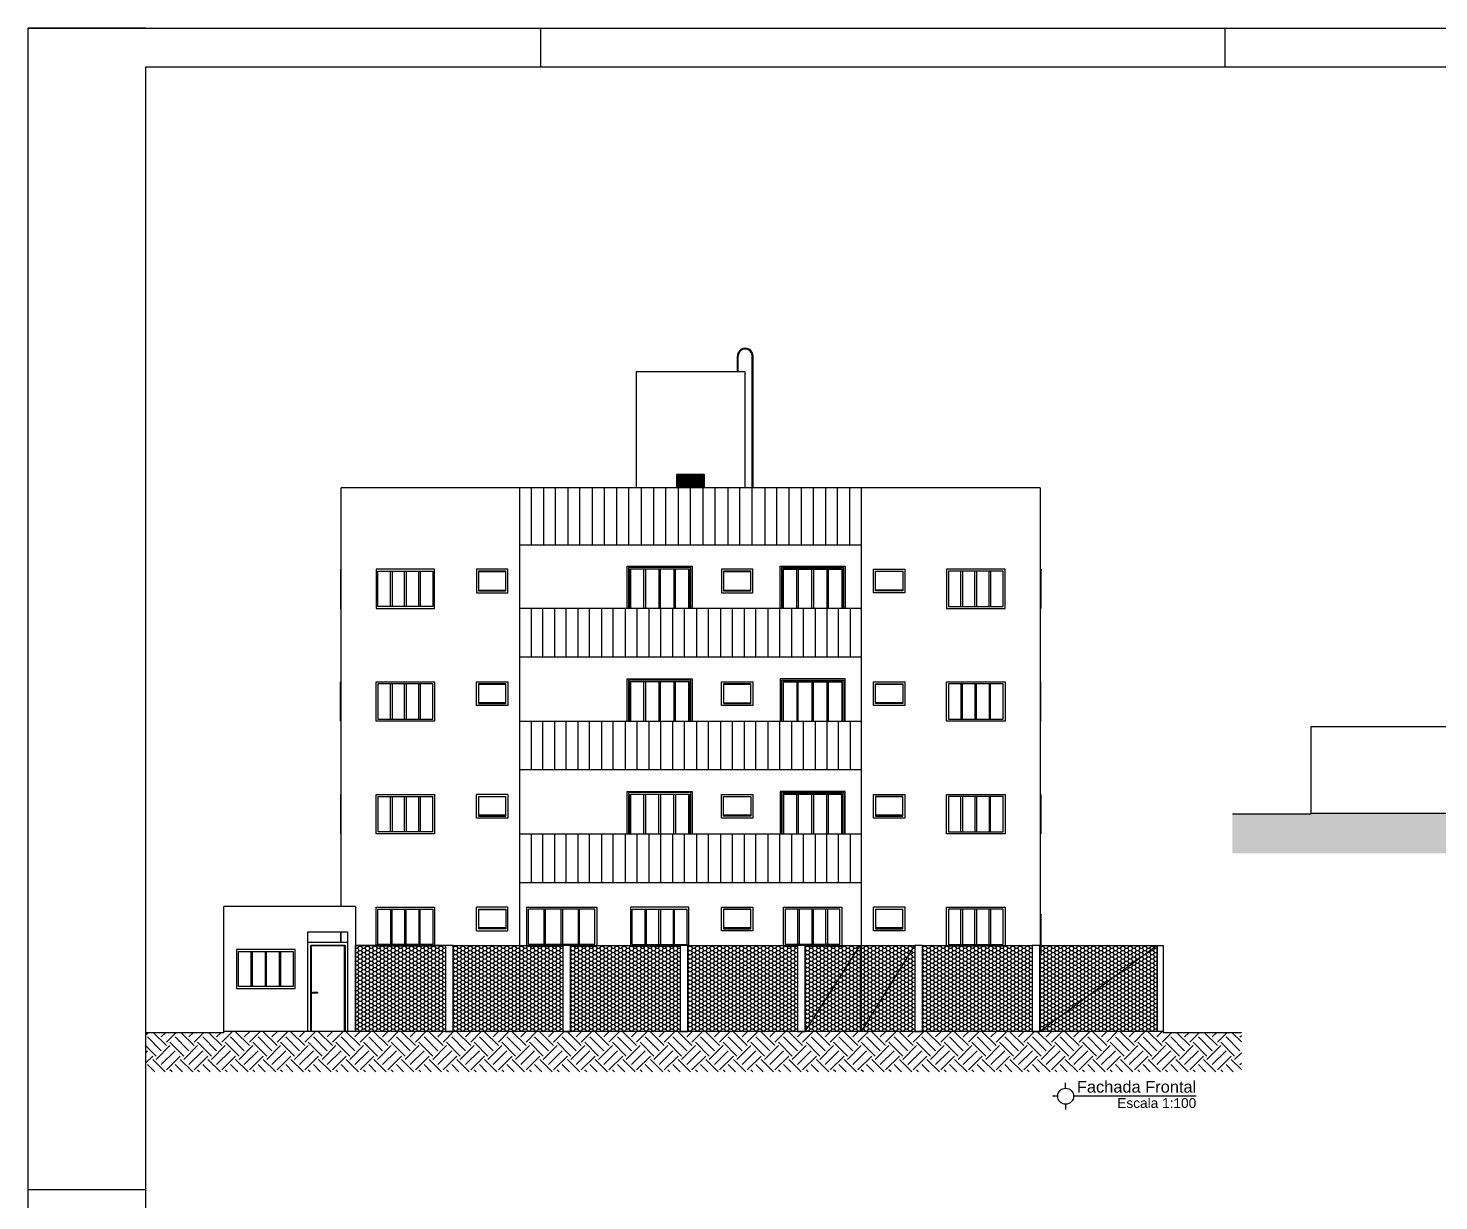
# Model space of a CAD drawing. Extents: x -120 to 1117, y 5 to 675.
# Drawn here: x 94.1 to 130.17, y 98.82 to 128.8 of the extents above; entities that cross this region are included whole.
import ezdxf
from ezdxf.enums import TextEntityAlignment as Align

# ---------------------------------------------------------------- set-up
doc = ezdxf.new("R2010")
doc.units = 0
doc.header["$MEASUREMENT"] = 0
doc.layers.get('0').update_dxf_attribs({"linetype": 'CONTINUOUS'})
for name, color, linetype in [('carimbo', 4, 'CONTINUOUS'), ('LINVISTA', 4, 'CONTINUOUS'), ('texto', 7, 'CONTINUOUS')]:
    doc.layers.add(name, color=color, linetype=linetype)
doc.styles.get("Standard").update_dxf_attribs({"font": 'arial.ttf'})

# ---------------------------------------------------------------- blocks, each defined once
blk = doc.blocks.new('A1')
for p, q in [((30, 594), (0, 594)), ((131, 594), (131, 584)), ((306, 594), (306, 584)), ((30, 297), (0, 297))]:
    blk.add_line(p, q)
blk.add_lwpolyline([(841, 0), (0, 0), (0, 594), (841, 594)], close=True)
at = {"color": 2}
blk.add_lwpolyline([(831, 10), (831, 584), (30, 584), (30, 10), (831, 10)], dxfattribs=at)

msp = doc.modelspace()

# ---------------------------------------------------------------- hatches: boundary and pattern name
at = {"layer": 'LINVISTA'}
h = msp.add_hatch(dxfattribs=at)
h.set_pattern_fill('ANSI31', color=256, scale=0.2, angle=135, style=0)
h.set_pattern_definition([(180, (94.1, 141.059629), (-3e-18, -0.025), [])])
h.paths.add_polyline_path([(111.357, 117.366), (110.717, 117.366), (110.717, 117.048), (111.357, 117.048)])
h = msp.add_hatch(dxfattribs=at)
h.set_pattern_fill('EARTH', color=13, scale=2, angle=45, style=0)
h.set_pattern_definition([(45, (94.1, 140.71705), (6e-17, 0.7071068), [0.5, -0.5]), (45, (93.9674, 140.84963), (6e-17, 0.7071068), [0.5, -0.5]), (45, (93.83483, 140.9822), (6e-17, 0.7071068), [0.5, -0.5]), (135, (93.83483, 141.0706), (-0.7071068, 1e-16), [0.5, -0.5]), (135, (93.9674, 141.2032), (-0.7071068, 1e-16), [0.5, -0.5]), (135, (94.1, 141.33577), (-0.7071068, 1e-16), [0.5, -0.5])])
h.paths.add_polyline_path([(177.2, 108.605), (175.2, 108.555), (175.2, 108.675), (172.2, 108.705), (172.2, 108.735), (126.892, 108.735), (126.892, 108.705), (124.892, 108.705), (124.892, 107.705), (177.2, 107.705)])
h = msp.add_hatch(dxfattribs=at)
h.set_pattern_fill('HONEY', color=256, scale=0.5, style=0)
h.paths.add_polyline_path([(102.47, 105.346), (104.77, 105.346), (104.77, 103.147), (102.47, 103.147)])
h = msp.add_hatch(dxfattribs=at)
h.set_pattern_fill('HONEY', color=256, scale=0.5, style=0)
h.paths.add_polyline_path([(104.97, 105.346), (107.77, 105.346), (107.77, 103.147), (104.97, 103.147)])
h = msp.add_hatch(dxfattribs=at)
h.set_pattern_fill('HONEY', color=256, scale=0.5, style=0)
h.paths.add_polyline_path([(107.97, 105.346), (110.77, 105.346), (110.77, 103.147), (107.97, 103.147)])
h = msp.add_hatch(dxfattribs=at)
h.set_pattern_fill('HONEY', color=256, scale=0.5, style=0)
h.paths.add_polyline_path([(110.97, 105.346), (113.77, 105.346), (113.77, 103.147), (110.97, 103.147)])
h = msp.add_hatch(dxfattribs=at)
h.set_pattern_fill('HONEY', color=256, scale=0.5, style=0)
h.paths.add_polyline_path([(113.97, 105.346), (116.77, 105.346), (116.77, 103.147), (113.97, 103.147)])
h = msp.add_hatch(dxfattribs=at)
h.set_pattern_fill('HONEY', color=256, scale=0.5, style=0)
h.paths.add_polyline_path([(116.97, 105.346), (119.77, 105.346), (119.77, 103.147), (116.97, 103.147)])
h = msp.add_hatch(dxfattribs=at)
h.set_pattern_fill('HONEY', color=256, scale=0.5, style=0)
h.paths.add_polyline_path([(119.97, 105.346), (122.969, 105.346), (122.969, 103.147), (119.97, 103.147)])
h = msp.add_hatch(dxfattribs=at)
h.set_pattern_fill('EARTH', color=13, scale=2, angle=45, style=0)
h.set_pattern_definition([(45, (94.1, 141.05963), (6e-17, 0.707107), [0.5, -0.5]), (45, (93.9674, 141.1922), (6e-17, 0.707107), [0.5, -0.5]), (45, (93.83483, 141.3248), (6e-17, 0.707107), [0.5, -0.5]), (135, (93.83483, 141.4132), (-0.707107, 1e-16), [0.5, -0.5]), (135, (93.9674, 141.54576), (-0.707107, 1e-16), [0.5, -0.5]), (135, (94.1, 141.67835), (-0.707107, 1e-16), [0.5, -0.5])])
h.paths.add_polyline_path([(125.12, 103.117), (123.12, 103.117), (123.12, 103.147), (99.1, 103.147), (99.1, 103.117), (97.1, 103.117), (97.1, 102.117), (125.12, 102.117)])

# ---------------------------------------------------------------- linework, layer by layer
at = {"layer": 'carimbo'}
for p, q in [((120.627, 101.698), (120.627, 101.835)), ((120.423, 101.495), (120.287, 101.495)), ((123.966, 101.495), (120.831, 101.495)), ((120.627, 101.291), (120.627, 101.154))]:
    msp.add_line(p, q, dxfattribs=at)
msp.add_circle((120.627, 101.495), 0.204, dxfattribs=at)
at = {"layer": 'LINVISTA'}
for p, q in [((112.233, 120.017), (112.233, 120.417)), ((112.253, 120.017), (112.253, 120.417)), ((112.613, 117.048), (112.613, 120.417)), ((112.633, 117.048), (112.633, 120.417)), ((109.642, 120.017), (109.642, 117.048)), ((112.433, 120.017), (109.642, 120.017)), ((112.433, 117.048), (112.433, 120.017)), ((102.103, 106.346), (102.103, 117.048)), ((119.972, 117.048), (102.103, 117.048)), ((106.664, 117.048), (106.664, 103.147)), ((106.971, 115.596), (106.971, 117.048)), ((107.278, 117.048), (107.278, 115.596)), ((107.585, 115.596), (107.585, 117.048)), ((107.896, 117.048), (107.896, 115.596)), ((108.208, 115.596), (108.208, 117.048)), ((108.52, 117.048), (108.52, 115.596)), ((108.832, 115.596), (108.832, 117.048)), ((109.144, 117.048), (109.144, 115.596)), ((109.46, 115.596), (109.46, 117.048)), ((109.772, 117.048), (109.772, 115.596)), ((110.089, 117.048), (110.089, 115.596)), ((110.406, 115.596), (110.406, 117.048)), ((110.718, 117.048), (110.718, 115.596)), ((111.035, 115.596), (111.035, 117.048)), ((111.351, 117.048), (111.351, 115.596)), ((111.668, 115.596), (111.668, 117.048)), ((111.985, 117.048), (111.985, 115.596)), ((112.297, 115.596), (112.297, 117.048)), ((112.614, 115.596), (112.614, 117.048)), ((112.931, 117.048), (112.931, 115.596)), ((113.243, 115.596), (113.243, 117.048)), ((113.554, 115.596), (113.554, 117.048)), ((113.866, 117.048), (113.866, 115.596)), ((114.178, 115.596), (114.178, 117.048)), ((114.485, 117.048), (114.485, 115.596)), ((114.797, 115.596), (114.797, 117.048)), ((115.103, 117.048), (115.103, 115.596)), ((115.405, 103.147), (115.405, 117.048)), ((119.972, 117.048), (119.972, 103.147)), ((106.664, 115.596), (115.405, 115.596)), ((102.082, 114.966), (102.082, 113.967)), ((102.103, 114.916), (102.082, 114.916)), ((104.491, 114.966), (102.993, 114.966)), ((102.993, 114.966), (102.993, 113.967)), ((103.043, 114.017), (103.043, 114.916)), ((103.043, 114.916), (104.446, 114.916)), ((103.365, 114.017), (103.365, 114.916)), ((103.405, 114.916), (103.405, 114.017)), ((103.722, 114.017), (103.722, 114.916)), ((103.762, 114.916), (103.762, 114.017)), ((104.084, 114.017), (104.084, 114.916)), ((104.124, 114.916), (104.124, 114.017)), ((104.446, 114.916), (104.446, 114.017)), ((104.491, 113.967), (104.491, 114.966)), ((106.362, 114.966), (105.563, 114.966)), ((105.563, 114.966), (105.563, 114.366)), ((106.312, 114.916), (105.613, 114.916)), ((105.613, 114.916), (105.613, 114.416)), ((105.613, 114.906), (106.312, 114.906)), ((106.086, 114.906), (106.086, 114.916)), ((106.096, 114.916), (106.096, 114.906)), ((106.136, 114.906), (106.136, 114.916)), ((106.166, 114.916), (106.166, 114.906)), ((106.312, 114.416), (106.312, 114.916)), ((106.362, 114.366), (106.362, 114.966)), ((109.415, 113.967), (109.415, 115.046)), ((109.415, 115.046), (111.075, 115.046)), ((111.045, 115.016), (109.445, 115.016)), ((109.445, 115.016), (109.445, 113.967)), ((109.486, 113.967), (109.486, 114.976)), ((109.486, 114.976), (111.004, 114.976)), ((110.994, 114.966), (109.496, 114.966)), ((109.496, 114.966), (109.496, 113.967)), ((109.843, 113.967), (109.843, 114.966)), ((109.883, 114.966), (109.883, 113.967)), ((110.225, 114.966), (110.225, 113.967)), ((110.265, 113.967), (110.265, 114.966)), ((110.612, 114.966), (110.612, 113.967)), ((110.652, 113.967), (110.652, 114.966)), ((110.994, 113.967), (110.994, 114.966)), ((111.004, 114.976), (111.004, 113.967)), ((111.045, 113.967), (111.045, 115.016)), ((111.075, 115.046), (111.075, 113.967)), ((112.624, 114.966), (111.824, 114.966)), ((111.824, 114.966), (111.824, 114.366)), ((112.579, 114.916), (111.875, 114.916)), ((111.875, 114.916), (111.875, 114.416)), ((111.875, 114.906), (112.579, 114.906)), ((112.579, 114.416), (112.579, 114.916)), ((112.624, 114.366), (112.624, 114.966)), ((113.328, 113.967), (113.328, 115.046)), ((113.328, 115.046), (114.988, 115.046)), ((114.958, 115.016), (113.358, 115.016)), ((113.358, 115.016), (113.358, 113.967)), ((114.917, 114.976), (113.398, 114.976)), ((113.398, 114.976), (113.398, 113.967)), ((113.409, 114.966), (114.907, 114.966)), ((113.409, 113.967), (113.409, 114.966)), ((113.75, 113.967), (113.75, 114.966)), ((113.791, 114.966), (113.791, 113.967)), ((114.138, 113.967), (114.138, 114.966)), ((114.178, 114.966), (114.178, 113.967)), ((114.52, 114.966), (114.52, 112.716)), ((114.56, 113.967), (114.56, 114.966)), ((114.907, 114.966), (114.907, 113.967)), ((114.917, 113.967), (114.917, 114.976)), ((114.958, 113.967), (114.958, 115.016)), ((114.988, 115.046), (114.988, 113.967)), ((115.712, 114.366), (115.712, 114.966)), ((115.712, 114.966), (116.512, 114.966)), ((115.762, 114.416), (115.762, 114.916)), ((115.762, 114.916), (116.461, 114.916)), ((116.461, 114.906), (115.762, 114.906)), ((116.461, 114.916), (116.461, 114.416)), ((116.512, 114.966), (116.512, 114.366)), ((119.077, 114.966), (117.578, 114.966)), ((117.578, 114.966), (117.578, 113.967)), ((119.026, 114.916), (117.628, 114.916)), ((117.628, 114.916), (117.628, 114.017)), ((117.95, 114.017), (117.95, 114.916)), ((117.99, 114.916), (117.99, 114.017)), ((118.307, 114.017), (118.307, 114.916)), ((118.347, 114.916), (118.347, 114.017)), ((118.669, 114.017), (118.669, 114.916)), ((118.709, 114.916), (118.709, 114.017)), ((119.026, 114.017), (119.026, 114.916)), ((119.077, 113.967), (119.077, 114.966)), ((119.972, 114.916), (119.992, 114.916)), ((119.992, 114.966), (119.992, 113.967)), ((105.563, 114.366), (106.362, 114.366)), ((105.613, 114.436), (106.312, 114.436)), ((106.312, 114.423), (105.613, 114.423)), ((105.613, 114.416), (106.312, 114.416)), ((106.086, 114.423), (106.086, 114.416)), ((106.096, 114.416), (106.096, 114.423)), ((106.136, 114.423), (106.136, 114.416)), ((106.166, 114.416), (106.166, 114.423)), ((111.824, 114.366), (112.624, 114.366)), ((111.875, 114.436), (112.579, 114.436)), ((112.579, 114.423), (111.875, 114.423)), ((111.875, 114.416), (112.579, 114.416)), ((112.377, 114.423), (112.377, 114.416)), ((112.388, 114.416), (112.388, 114.423)), ((112.428, 114.423), (112.428, 114.416)), ((112.458, 114.416), (112.458, 114.423)), ((116.512, 114.366), (115.712, 114.366)), ((116.461, 114.436), (115.762, 114.436)), ((115.762, 114.423), (116.461, 114.423)), ((116.461, 114.416), (115.762, 114.416)), ((115.908, 114.423), (115.908, 114.416)), ((115.938, 114.416), (115.938, 114.423)), ((115.979, 114.423), (115.979, 114.416)), ((115.989, 114.416), (115.989, 114.423)), ((102.082, 114.017), (102.103, 114.017)), ((104.446, 114.017), (103.043, 114.017)), ((117.628, 114.017), (119.026, 114.017)), ((119.992, 114.017), (119.972, 114.017)), ((102.993, 113.967), (104.491, 113.967)), ((115.405, 113.967), (106.664, 113.967)), ((106.961, 113.967), (106.961, 112.716)), ((107.258, 112.716), (107.258, 113.967)), ((107.554, 113.967), (107.554, 112.716)), ((107.851, 112.716), (107.851, 113.967)), ((108.153, 113.967), (108.153, 112.716)), ((108.455, 112.716), (108.455, 113.967)), ((108.756, 113.967), (108.756, 112.716)), ((109.058, 112.716), (109.058, 113.967)), ((109.36, 113.967), (109.36, 112.716)), ((109.667, 112.716), (109.667, 113.967)), ((109.968, 113.967), (109.968, 112.716)), ((110.275, 112.716), (110.275, 113.967)), ((110.577, 113.967), (110.577, 112.716)), ((110.884, 112.716), (110.884, 113.967)), ((111.191, 113.967), (111.191, 112.716)), ((111.492, 112.716), (111.492, 113.967)), ((111.799, 113.967), (111.799, 112.716)), ((112.106, 112.716), (112.106, 113.967)), ((112.408, 113.967), (112.408, 112.716)), ((112.709, 112.716), (112.709, 113.967)), ((113.016, 113.967), (113.016, 112.716)), ((113.318, 112.716), (113.318, 113.967)), ((113.62, 113.967), (113.62, 112.716)), ((113.921, 112.716), (113.921, 113.967)), ((114.218, 113.967), (114.218, 112.716)), ((114.817, 112.716), (114.817, 113.967)), ((115.113, 113.967), (115.113, 112.716)), ((117.578, 113.967), (119.077, 113.967)), ((115.405, 112.716), (106.664, 112.716)), ((102.082, 111.087), (102.082, 112.086)), ((102.082, 112.035), (102.103, 112.035)), ((102.993, 111.087), (102.993, 112.086)), ((102.993, 112.086), (104.491, 112.086)), ((104.446, 112.035), (103.043, 112.035)), ((103.043, 112.035), (103.043, 111.137)), ((103.365, 111.137), (103.365, 112.035)), ((103.405, 112.035), (103.405, 111.137)), ((103.722, 111.137), (103.722, 112.035)), ((103.762, 112.035), (103.762, 111.137)), ((104.084, 111.137), (104.084, 112.035)), ((104.124, 112.035), (104.124, 111.137)), ((104.446, 111.137), (104.446, 112.035)), ((104.491, 112.086), (104.491, 111.087)), ((105.563, 111.486), (105.563, 112.086)), ((105.563, 112.086), (106.362, 112.086)), ((105.613, 112.035), (105.613, 111.536)), ((106.312, 112.035), (105.613, 112.035)), ((106.312, 112.025), (105.613, 112.025)), ((106.086, 112.035), (106.086, 112.025)), ((106.096, 112.025), (106.096, 112.035)), ((106.136, 112.035), (106.136, 112.025)), ((106.166, 112.025), (106.166, 112.035)), ((106.312, 111.536), (106.312, 112.035)), ((106.362, 112.086), (106.362, 111.486)), ((109.415, 111.087), (109.415, 112.166)), ((109.415, 112.166), (111.075, 112.166)), ((111.045, 112.136), (109.445, 112.136)), ((109.445, 112.136), (109.445, 111.087)), ((109.486, 111.087), (109.486, 112.096)), ((109.486, 112.096), (111.004, 112.096)), ((110.994, 112.086), (109.496, 112.086)), ((109.496, 112.086), (109.496, 111.087)), ((109.843, 111.087), (109.843, 112.086)), ((109.883, 112.086), (109.883, 111.087)), ((110.225, 112.086), (110.225, 111.087)), ((110.265, 111.087), (110.265, 112.086)), ((110.612, 112.086), (110.612, 111.087)), ((110.652, 111.087), (110.652, 112.086)), ((110.994, 111.087), (110.994, 112.086)), ((111.004, 112.096), (111.004, 111.087)), ((111.045, 111.087), (111.045, 112.136)), ((111.075, 112.166), (111.075, 111.087)), ((111.824, 111.486), (111.824, 112.086)), ((111.824, 112.086), (112.624, 112.086)), ((112.579, 112.035), (111.875, 112.035)), ((111.875, 112.035), (111.875, 111.536)), ((112.579, 112.025), (111.875, 112.025)), ((112.579, 111.536), (112.579, 112.035)), ((112.624, 112.086), (112.624, 111.486)), ((114.988, 112.166), (113.328, 112.166)), ((113.328, 112.166), (113.328, 111.087)), ((113.358, 112.136), (114.958, 112.136)), ((113.358, 111.087), (113.358, 112.136)), ((114.917, 112.096), (113.398, 112.096)), ((113.398, 112.096), (113.398, 111.087)), ((113.409, 112.086), (114.907, 112.086)), ((113.409, 111.087), (113.409, 112.086)), ((113.75, 112.086), (113.75, 111.087)), ((113.791, 111.087), (113.791, 112.086)), ((114.138, 112.086), (114.138, 111.087)), ((114.178, 111.087), (114.178, 112.086)), ((114.52, 112.086), (114.52, 109.836)), ((114.56, 111.087), (114.56, 112.086)), ((114.907, 112.086), (114.907, 111.087)), ((114.917, 111.087), (114.917, 112.096)), ((114.958, 112.136), (114.958, 111.087)), ((114.988, 111.087), (114.988, 112.166)), ((115.712, 111.486), (115.712, 112.086)), ((115.712, 112.086), (116.512, 112.086)), ((115.762, 111.536), (115.762, 112.035)), ((115.762, 112.035), (116.461, 112.035)), ((116.461, 112.025), (115.762, 112.025)), ((116.461, 112.035), (116.461, 111.536)), ((116.512, 112.086), (116.512, 111.486)), ((117.578, 111.087), (117.578, 112.086)), ((117.578, 112.086), (119.077, 112.086)), ((119.026, 112.035), (117.628, 112.035)), ((117.628, 112.035), (117.628, 111.137)), ((117.95, 112.035), (117.95, 111.137)), ((117.99, 111.137), (117.99, 112.035)), ((118.307, 112.035), (118.307, 111.137)), ((118.347, 111.137), (118.347, 112.035)), ((118.669, 112.035), (118.669, 111.137)), ((118.709, 111.137), (118.709, 112.035)), ((119.026, 111.137), (119.026, 112.035)), ((119.077, 112.086), (119.077, 111.087)), ((119.992, 112.035), (119.972, 112.035)), ((119.992, 111.087), (119.992, 112.086)), ((106.362, 111.486), (105.563, 111.486)), ((106.312, 111.556), (105.613, 111.556)), ((105.613, 111.543), (106.312, 111.543)), ((105.613, 111.536), (106.312, 111.536)), ((106.086, 111.536), (106.086, 111.543)), ((106.096, 111.543), (106.096, 111.536)), ((106.136, 111.536), (106.136, 111.543)), ((106.166, 111.543), (106.166, 111.536)), ((112.624, 111.486), (111.824, 111.486)), ((111.875, 111.556), (112.579, 111.556)), ((112.579, 111.543), (111.875, 111.543)), ((111.875, 111.536), (112.579, 111.536)), ((116.512, 111.486), (115.712, 111.486)), ((116.461, 111.556), (115.762, 111.556)), ((115.762, 111.543), (116.461, 111.543)), ((116.461, 111.536), (115.762, 111.536)), ((115.908, 111.536), (115.908, 111.543)), ((115.938, 111.543), (115.938, 111.536)), ((115.979, 111.536), (115.979, 111.543)), ((115.989, 111.543), (115.989, 111.536)), ((102.103, 111.137), (102.082, 111.137)), ((103.043, 111.137), (104.446, 111.137)), ((117.628, 111.137), (119.026, 111.137)), ((119.972, 111.137), (119.992, 111.137)), ((104.491, 111.087), (102.993, 111.087)), ((106.664, 111.087), (115.405, 111.087)), ((106.961, 111.087), (106.961, 109.836)), ((107.258, 109.836), (107.258, 111.087)), ((107.554, 111.087), (107.554, 109.836)), ((107.851, 109.836), (107.851, 111.087)), ((108.153, 111.087), (108.153, 109.836)), ((108.455, 109.836), (108.455, 111.087)), ((108.756, 111.087), (108.756, 109.836)), ((109.058, 109.836), (109.058, 111.087)), ((109.36, 111.087), (109.36, 109.836)), ((109.667, 109.836), (109.667, 111.087)), ((109.968, 111.087), (109.968, 109.836)), ((110.275, 109.836), (110.275, 111.087)), ((110.577, 111.087), (110.577, 109.836)), ((110.884, 109.836), (110.884, 111.087)), ((111.191, 111.087), (111.191, 109.836)), ((111.492, 109.836), (111.492, 111.087)), ((111.799, 111.087), (111.799, 109.836)), ((112.106, 109.836), (112.106, 111.087)), ((112.408, 111.087), (112.408, 109.836)), ((112.709, 109.836), (112.709, 111.087)), ((113.016, 111.087), (113.016, 109.836)), ((113.318, 109.836), (113.318, 111.087)), ((113.62, 111.087), (113.62, 109.836)), ((113.921, 109.836), (113.921, 111.087)), ((114.218, 111.087), (114.218, 109.836)), ((114.817, 109.836), (114.817, 111.087)), ((115.113, 111.087), (115.113, 109.836)), ((119.077, 111.087), (117.578, 111.087)), ((152.119, 110.935), (126.892, 110.935)), ((126.892, 110.935), (126.892, 108.705)), ((115.405, 109.836), (106.664, 109.836)), ((109.415, 108.206), (109.415, 109.286)), ((109.415, 109.286), (111.075, 109.286)), ((111.075, 109.286), (111.075, 108.206)), ((114.988, 109.286), (113.328, 109.286)), ((113.328, 109.286), (113.328, 108.206)), ((114.988, 108.206), (114.988, 109.286)), ((102.082, 109.206), (102.082, 108.206)), ((102.103, 109.155), (102.082, 109.155)), ((102.993, 109.206), (104.491, 109.206)), ((102.993, 108.206), (102.993, 109.206)), ((103.043, 109.155), (103.043, 108.257)), ((103.043, 109.155), (104.446, 109.155)), ((103.365, 108.257), (103.365, 109.155)), ((103.405, 109.155), (103.405, 108.257)), ((103.722, 108.257), (103.722, 109.155)), ((103.762, 109.155), (103.762, 108.257)), ((104.084, 108.257), (104.084, 109.155)), ((104.124, 109.155), (104.124, 108.257)), ((104.446, 108.257), (104.446, 109.155)), ((104.491, 109.206), (104.491, 108.206)), ((106.362, 109.206), (105.563, 109.206)), ((105.563, 108.605), (105.563, 109.206)), ((105.613, 109.155), (106.312, 109.155)), ((105.613, 109.155), (105.613, 108.656)), ((106.312, 109.145), (105.613, 109.145)), ((106.086, 109.155), (106.086, 109.145)), ((106.096, 109.145), (106.096, 109.155)), ((106.136, 109.155), (106.136, 109.145)), ((106.166, 109.145), (106.166, 109.155)), ((106.312, 108.656), (106.312, 109.155)), ((106.362, 109.206), (106.362, 108.605)), ((111.045, 109.256), (109.445, 109.256)), ((109.445, 109.256), (109.445, 108.206)), ((109.486, 108.206), (109.486, 109.216)), ((109.486, 109.216), (111.004, 109.216)), ((110.994, 109.206), (109.496, 109.206)), ((109.496, 109.206), (109.496, 108.206)), ((109.843, 108.206), (109.843, 109.206)), ((109.883, 109.206), (109.883, 108.206)), ((110.225, 108.206), (110.225, 109.206)), ((110.265, 109.206), (110.265, 108.206)), ((110.612, 108.206), (110.612, 109.206)), ((110.652, 109.206), (110.652, 108.206)), ((110.994, 108.206), (110.994, 109.206)), ((111.004, 109.216), (111.004, 108.206)), ((111.045, 108.206), (111.045, 109.256)), ((111.824, 108.605), (111.824, 109.206)), ((111.824, 109.206), (112.624, 109.206)), ((111.875, 108.656), (111.875, 109.155)), ((111.875, 109.155), (112.579, 109.155)), ((112.579, 109.145), (111.875, 109.145)), ((112.377, 109.155), (112.377, 109.145)), ((112.388, 109.145), (112.388, 109.155)), ((112.428, 109.155), (112.428, 109.145)), ((112.458, 109.145), (112.458, 109.155)), ((112.579, 109.155), (112.579, 108.656)), ((112.624, 109.206), (112.624, 108.605)), ((113.358, 108.206), (113.358, 109.256)), ((113.358, 109.256), (114.958, 109.256)), ((114.917, 109.216), (113.398, 109.216)), ((113.398, 109.216), (113.398, 108.206)), ((114.907, 109.206), (113.409, 109.206)), ((113.409, 109.206), (113.409, 108.206)), ((113.75, 108.206), (113.75, 109.206)), ((113.791, 109.206), (113.791, 108.206)), ((114.138, 108.206), (114.138, 109.206)), ((114.178, 109.206), (114.178, 108.206)), ((114.52, 106.956), (114.52, 109.206)), ((114.56, 108.206), (114.56, 109.206)), ((114.907, 108.206), (114.907, 109.206)), ((114.917, 108.206), (114.917, 109.216)), ((114.958, 109.256), (114.958, 108.206)), ((115.712, 108.605), (115.712, 109.206)), ((115.712, 109.206), (116.512, 109.206)), ((116.461, 109.155), (115.762, 109.155)), ((115.762, 109.155), (115.762, 108.656)), ((116.461, 109.145), (115.762, 109.145)), ((115.908, 109.155), (115.908, 109.145)), ((115.938, 109.145), (115.938, 109.155)), ((115.979, 109.155), (115.979, 109.145)), ((115.989, 109.145), (115.989, 109.155)), ((116.461, 108.656), (116.461, 109.155)), ((116.512, 109.206), (116.512, 108.605)), ((117.578, 108.206), (117.578, 109.206)), ((117.578, 109.206), (119.077, 109.206)), ((117.628, 109.155), (117.628, 108.257)), ((119.026, 109.155), (117.628, 109.155)), ((117.95, 108.257), (117.95, 109.155)), ((117.99, 109.155), (117.99, 108.257)), ((118.307, 109.155), (118.307, 108.257)), ((118.347, 109.155), (118.347, 108.257)), ((118.669, 109.155), (118.669, 108.257)), ((118.709, 108.257), (118.709, 109.155)), ((119.026, 108.257), (119.026, 109.155)), ((119.077, 109.206), (119.077, 108.206)), ((119.992, 109.155), (119.972, 109.155)), ((119.992, 109.206), (119.992, 108.206)), ((106.362, 108.605), (105.563, 108.605)), ((106.312, 108.676), (105.613, 108.676)), ((105.613, 108.662), (106.312, 108.662)), ((105.613, 108.656), (106.312, 108.656)), ((106.086, 108.656), (106.086, 108.662)), ((106.096, 108.662), (106.096, 108.656)), ((106.136, 108.656), (106.136, 108.662)), ((106.166, 108.662), (106.166, 108.656)), ((112.624, 108.605), (111.824, 108.605)), ((112.579, 108.676), (111.875, 108.676)), ((111.875, 108.662), (112.579, 108.662)), ((112.579, 108.656), (111.875, 108.656)), ((112.377, 108.662), (112.377, 108.656)), ((112.388, 108.656), (112.388, 108.662)), ((112.428, 108.662), (112.428, 108.656)), ((112.458, 108.656), (112.458, 108.662)), ((116.512, 108.605), (115.712, 108.605)), ((116.461, 108.676), (115.762, 108.676)), ((115.762, 108.662), (116.461, 108.662)), ((115.762, 108.656), (116.461, 108.656)), ((115.908, 108.656), (115.908, 108.662)), ((115.938, 108.662), (115.938, 108.656)), ((115.979, 108.656), (115.979, 108.662)), ((115.989, 108.662), (115.989, 108.656)), ((126.892, 108.705), (124.892, 108.705)), ((126.892, 108.735), (172.2, 108.735)), ((102.082, 108.257), (102.103, 108.257)), ((104.491, 108.206), (102.993, 108.206)), ((104.446, 108.257), (103.043, 108.257)), ((106.664, 108.206), (115.405, 108.206)), ((106.961, 108.206), (106.961, 106.956)), ((107.258, 106.956), (107.258, 108.206)), ((107.554, 108.206), (107.554, 106.956)), ((107.851, 106.956), (107.851, 108.206)), ((108.153, 108.206), (108.153, 106.956)), ((108.455, 106.956), (108.455, 108.206)), ((108.756, 108.206), (108.756, 106.956)), ((109.058, 106.956), (109.058, 108.206)), ((109.36, 108.206), (109.36, 106.956)), ((109.667, 106.956), (109.667, 108.206)), ((109.968, 108.206), (109.968, 106.956)), ((110.275, 106.956), (110.275, 108.206)), ((110.577, 108.206), (110.577, 106.956)), ((110.884, 106.956), (110.884, 108.206)), ((111.191, 108.206), (111.191, 106.956)), ((111.492, 106.956), (111.492, 108.206)), ((111.799, 108.206), (111.799, 106.956)), ((112.106, 106.956), (112.106, 108.206)), ((112.408, 108.206), (112.408, 106.956)), ((112.709, 106.956), (112.709, 108.206)), ((113.016, 108.206), (113.016, 106.956)), ((113.318, 106.956), (113.318, 108.206)), ((113.62, 108.206), (113.62, 106.956)), ((113.921, 106.956), (113.921, 108.206)), ((114.218, 108.206), (114.218, 106.956)), ((114.817, 106.956), (114.817, 108.206)), ((115.113, 108.206), (115.113, 106.956)), ((119.077, 108.206), (117.578, 108.206)), ((117.628, 108.257), (119.026, 108.257)), ((119.972, 108.257), (119.992, 108.257)), ((106.664, 106.956), (115.405, 106.956)), ((99.1, 103.117), (99.1, 106.346)), ((102.47, 106.346), (99.1, 106.346)), ((102.47, 106.346), (102.47, 103.147)), ((102.993, 105.327), (102.993, 106.326)), ((102.993, 106.326), (104.491, 106.326)), ((103.043, 105.377), (103.043, 106.276)), ((103.043, 106.276), (104.446, 106.276)), ((103.365, 106.276), (103.365, 105.377)), ((103.405, 105.377), (103.405, 106.276)), ((103.722, 106.276), (103.722, 105.377)), ((103.762, 105.377), (103.762, 106.276)), ((104.084, 106.276), (104.084, 105.377)), ((104.124, 105.377), (104.124, 106.276)), ((104.446, 106.276), (104.446, 105.377)), ((104.491, 106.326), (104.491, 105.327)), ((106.362, 106.326), (105.563, 106.326)), ((105.563, 105.726), (105.563, 106.326)), ((105.613, 106.276), (106.312, 106.276)), ((105.613, 106.276), (105.613, 105.776)), ((105.613, 106.265), (106.312, 106.265)), ((106.086, 106.276), (106.086, 106.265)), ((106.096, 106.265), (106.096, 106.276)), ((106.136, 106.276), (106.136, 106.265)), ((106.166, 106.265), (106.166, 106.276)), ((106.312, 106.276), (106.312, 105.776)), ((106.362, 105.726), (106.362, 106.326)), ((106.84, 106.326), (106.84, 105.327)), ((106.84, 106.326), (108.641, 106.326)), ((106.89, 105.377), (106.89, 106.276)), ((108.59, 106.276), (106.89, 106.276)), ((107.288, 106.276), (107.288, 105.377)), ((107.328, 105.377), (107.328, 106.276)), ((107.72, 106.276), (107.72, 105.377)), ((107.761, 106.276), (107.761, 105.377)), ((108.158, 106.276), (108.158, 105.377)), ((108.198, 105.377), (108.198, 106.276)), ((108.59, 105.377), (108.59, 106.276)), ((108.641, 106.326), (108.641, 105.327)), ((110.994, 106.326), (109.496, 106.326)), ((109.496, 106.326), (109.496, 105.327)), ((109.546, 106.276), (110.944, 106.276)), ((109.546, 105.377), (109.546, 106.276)), ((109.868, 106.276), (109.868, 105.377)), ((109.908, 105.377), (109.908, 106.276)), ((110.225, 105.377), (110.225, 106.276)), ((110.265, 106.276), (110.265, 105.377)), ((110.587, 106.276), (110.587, 105.377)), ((110.627, 105.377), (110.627, 106.276)), ((110.944, 106.276), (110.944, 105.377)), ((110.994, 105.327), (110.994, 106.326)), ((111.824, 105.726), (111.824, 106.326)), ((111.824, 106.326), (112.624, 106.326)), ((111.875, 106.276), (111.875, 105.776)), ((112.579, 106.276), (111.875, 106.276)), ((112.579, 106.265), (111.875, 106.265)), ((112.377, 106.276), (112.377, 106.265)), ((112.388, 106.265), (112.388, 106.276)), ((112.428, 106.276), (112.428, 106.265)), ((112.458, 106.265), (112.458, 106.276)), ((112.579, 105.776), (112.579, 106.276)), ((112.624, 106.326), (112.624, 105.726)), ((113.409, 106.326), (114.907, 106.326)), ((113.409, 105.327), (113.409, 106.326)), ((114.857, 106.276), (113.454, 106.276)), ((113.454, 106.276), (113.454, 105.377)), ((113.776, 105.377), (113.776, 106.276)), ((113.816, 106.276), (113.816, 105.377)), ((114.138, 106.276), (114.138, 105.377)), ((114.178, 105.377), (114.178, 106.276)), ((114.495, 105.377), (114.495, 106.276)), ((114.535, 106.276), (114.535, 105.377)), ((114.857, 105.377), (114.857, 106.276)), ((114.907, 106.326), (114.907, 105.327)), ((115.712, 105.726), (115.712, 106.326)), ((116.512, 106.326), (115.712, 106.326)), ((115.762, 106.276), (115.762, 105.776)), ((115.762, 106.276), (116.461, 106.276)), ((116.461, 106.265), (115.762, 106.265)), ((115.908, 106.265), (115.908, 106.276)), ((115.938, 106.276), (115.938, 106.265)), ((115.979, 106.265), (115.979, 106.276)), ((115.989, 106.276), (115.989, 106.265)), ((116.461, 105.776), (116.461, 106.276)), ((116.512, 106.326), (116.512, 105.726)), ((117.578, 105.327), (117.578, 106.326)), ((117.578, 106.326), (119.077, 106.326)), ((119.026, 106.276), (117.628, 106.276)), ((117.628, 106.276), (117.628, 105.377)), ((117.95, 105.377), (117.95, 106.276)), ((117.99, 106.276), (117.99, 105.377)), ((118.307, 105.377), (118.307, 106.276)), ((118.347, 106.276), (118.347, 105.377)), ((118.669, 105.377), (118.669, 106.276)), ((118.709, 106.276), (118.709, 105.377)), ((119.026, 105.377), (119.026, 106.276)), ((119.077, 106.326), (119.077, 105.327)), ((119.972, 106.096), (119.992, 106.096)), ((119.992, 106.146), (119.992, 105.147)), ((101.253, 105.695), (102.274, 105.695)), ((101.253, 103.147), (101.253, 105.695)), ((102.082, 105.695), (102.082, 105.425)), ((102.103, 105.425), (102.103, 105.695)), ((102.274, 103.147), (102.274, 105.695)), ((105.563, 105.726), (106.362, 105.726)), ((106.312, 105.796), (105.613, 105.796)), ((105.613, 105.783), (106.312, 105.783)), ((106.312, 105.776), (105.613, 105.776)), ((106.086, 105.783), (106.086, 105.776)), ((106.096, 105.776), (106.096, 105.783)), ((106.136, 105.783), (106.136, 105.776)), ((106.166, 105.776), (106.166, 105.783)), ((112.624, 105.726), (111.824, 105.726)), ((112.579, 105.796), (111.875, 105.796)), ((111.875, 105.783), (112.579, 105.783)), ((111.875, 105.776), (112.579, 105.776)), ((112.377, 105.783), (112.377, 105.776)), ((112.388, 105.776), (112.388, 105.783)), ((112.428, 105.783), (112.428, 105.776)), ((112.458, 105.776), (112.458, 105.783)), ((116.512, 105.726), (115.712, 105.726)), ((116.461, 105.796), (115.762, 105.796)), ((115.762, 105.783), (116.461, 105.783)), ((115.762, 105.776), (116.461, 105.776)), ((115.908, 105.776), (115.908, 105.783)), ((115.938, 105.783), (115.938, 105.776)), ((115.979, 105.776), (115.979, 105.783)), ((115.989, 105.783), (115.989, 105.776)), ((102.274, 105.425), (101.253, 105.425)), ((101.328, 103.146), (101.328, 105.356)), ((101.328, 105.356), (102.205, 105.356)), ((101.335, 105.347), (101.335, 103.146)), ((101.335, 105.347), (102.191, 105.347)), ((102.191, 103.146), (102.191, 105.347)), ((102.205, 105.356), (102.205, 103.146)), ((104.77, 105.346), (102.47, 105.346)), ((104.491, 105.327), (102.993, 105.327)), ((104.446, 105.377), (103.043, 105.377)), ((106.84, 105.327), (107.77, 105.327)), ((108.59, 105.377), (106.89, 105.377)), ((107.97, 105.327), (108.641, 105.327)), ((109.496, 105.327), (110.77, 105.327)), ((109.546, 105.377), (110.944, 105.377)), ((110.97, 105.327), (110.994, 105.327)), ((113.409, 105.327), (113.77, 105.327)), ((114.857, 105.377), (113.454, 105.377)), ((113.97, 103.147), (115.37, 105.346)), ((113.97, 105.327), (114.907, 105.327)), ((115.37, 105.346), (115.37, 103.147)), ((115.405, 103.147), (116.77, 105.346)), ((119.077, 105.327), (117.578, 105.327)), ((117.628, 105.377), (119.026, 105.377)), ((122.969, 105.346), (119.97, 103.147)), ((119.972, 105.346), (123.12, 105.346)), ((122.969, 103.147), (122.969, 105.346)), ((123.12, 105.346), (123.12, 103.117)), ((100.926, 105.246), (99.427, 105.246)), ((99.427, 105.246), (99.427, 104.247)), ((99.477, 105.196), (100.875, 105.196)), ((99.477, 104.297), (99.477, 105.196)), ((99.794, 105.196), (99.794, 104.297)), ((99.834, 104.297), (99.834, 105.196)), ((100.156, 105.196), (100.156, 104.297)), ((100.196, 104.297), (100.196, 105.196)), ((100.518, 105.196), (100.518, 104.297)), ((100.559, 104.297), (100.559, 105.196)), ((100.875, 105.196), (100.875, 104.297)), ((100.926, 104.247), (100.926, 105.246)), ((119.992, 105.197), (119.972, 105.197)), ((99.427, 104.247), (100.926, 104.247)), ((100.875, 104.297), (99.477, 104.297)), ((101.377, 104.125), (101.377, 104.157)), ((101.377, 104.157), (101.501, 104.157)), ((101.501, 104.129), (101.377, 104.129)), ((101.501, 104.157), (101.501, 104.129)), ((99.1, 103.117), (97.1, 103.117)), ((123.12, 103.147), (99.1, 103.147)), ((125.12, 103.117), (123.12, 103.117))]:
    msp.add_line(p, q, dxfattribs=at)
for points in [[(110.687, 117.048), (110.687, 117.396), (111.387, 117.396), (111.387, 117.048)], [(110.717, 117.048), (110.717, 117.366), (111.357, 117.366), (111.357, 117.048)]]:
    msp.add_lwpolyline(points, dxfattribs=at)
for points in [[(102.47, 105.346), (104.77, 105.346), (104.77, 103.147), (102.47, 103.147)], [(104.97, 103.147), (104.97, 105.346), (104.77, 105.346), (104.77, 103.147), (104.97, 103.147)], [(104.97, 105.346), (107.77, 105.346), (107.77, 103.147), (104.97, 103.147)], [(107.97, 103.147), (107.97, 105.346), (107.77, 105.346), (107.77, 103.147), (107.97, 103.147)], [(107.97, 105.346), (110.77, 105.346), (110.77, 103.147), (107.97, 103.147)], [(110.97, 103.147), (110.97, 105.346), (110.77, 105.346), (110.77, 103.147), (110.97, 103.147)], [(110.97, 105.346), (113.77, 105.346), (113.77, 103.147), (110.97, 103.147)], [(113.97, 103.147), (113.97, 105.346), (113.77, 105.346), (113.77, 103.147), (113.97, 103.147)], [(113.97, 105.346), (116.77, 105.346), (116.77, 103.147), (113.97, 103.147)], [(116.97, 103.147), (116.97, 105.346), (116.77, 105.346), (116.77, 103.147), (116.97, 103.147)], [(116.97, 105.346), (119.77, 105.346), (119.77, 103.147), (116.97, 103.147)], [(119.97, 103.147), (119.97, 105.346), (119.77, 105.346), (119.77, 103.147), (119.97, 103.147)], [(119.97, 105.346), (122.969, 105.346), (122.969, 103.147), (119.97, 103.147)]]:
    msp.add_lwpolyline(points, close=True, dxfattribs=at)
for radius in [0.2, 0.18]:
    msp.add_arc((112.433, 120.417), radius, 0, 180, dxfattribs=at)

# ---------------------------------------------------------------- block references
at = {"layer": 'carimbo', "xscale": 0.1000000000003638, "yscale": 0.1000000000003638, "zscale": 0.1000000000003638}
msp.add_blockref('A1', (94.1, 69.4), dxfattribs=at)

# ---------------------------------------------------------------- texts
at = {"layer": 'texto', "color": 6}
msp.add_text('Fachada Frontal', height=0.3, dxfattribs=at).set_placement((123.966, 101.586), align=Align.RIGHT)
at = {"layer": 'texto'}
msp.add_text('Escala 1:100', height=0.25, dxfattribs=at).set_placement((123.966, 101.195), align=Align.RIGHT)

doc.saveas('drawing.dxf')
